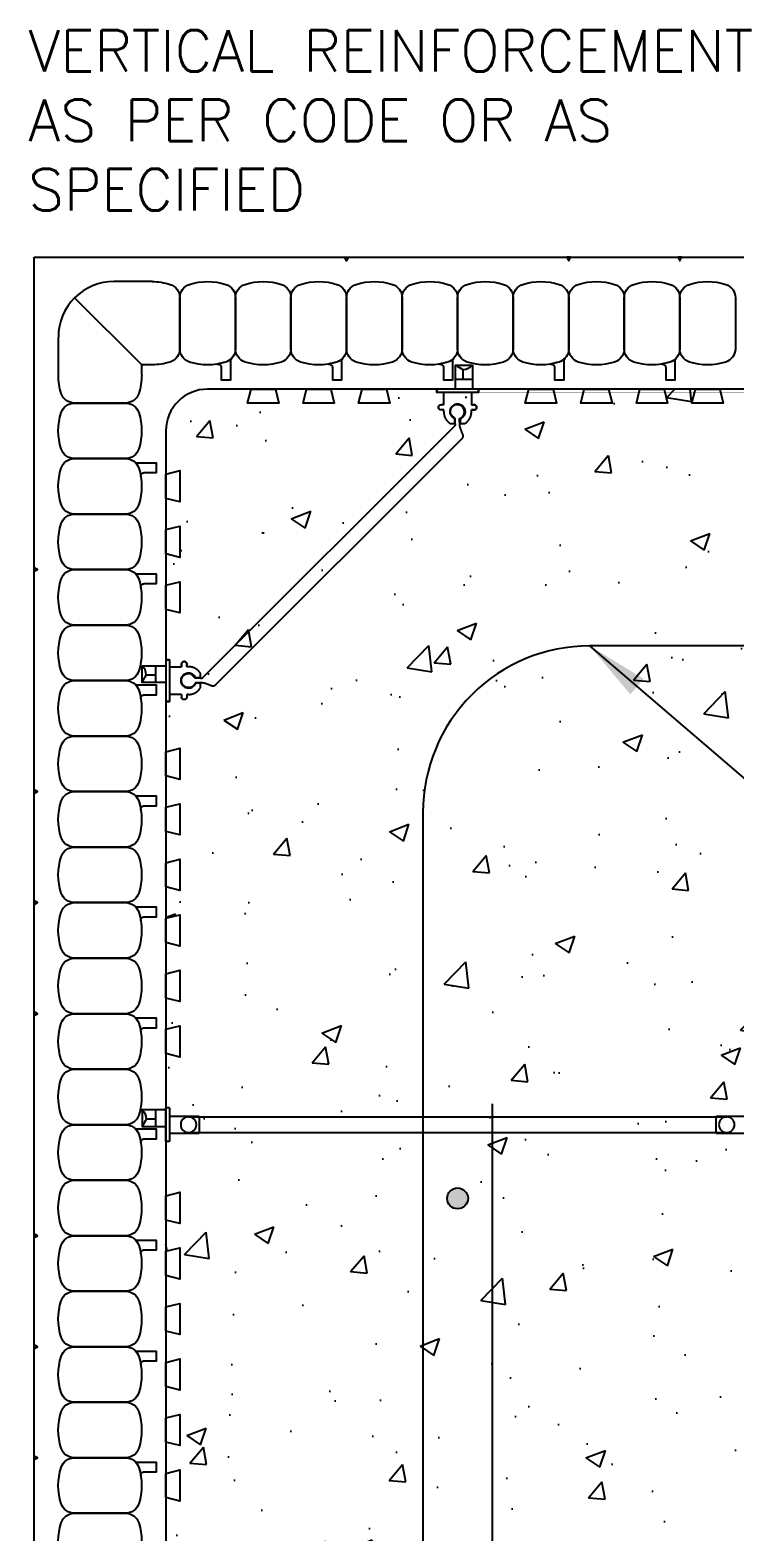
# Model space of a CAD drawing. Header units: inches. Extents: x 176.4 to 214, y 121.7 to 178.9.
# Drawn here: x 177.32 to 190.01, y 151.86 to 178.92 of the extents above; entities that cross this region are included whole.
import ezdxf

# ---------------------------------------------------------------- set-up
doc = ezdxf.new("R2010")
doc.units = ezdxf.units.IN
doc.header["$MEASUREMENT"] = 0
for name, color, linetype in [('HATCH', 12, 'Continuous'), ('line25', 2, 'Continuous'), ('LINE3', 3, 'Continuous'), ('LINE50', 5, 'Continuous'), ('LINE9', 9, 'Continuous'), ('TEXT', 4, 'Continuous')]:
    doc.layers.add(name, color=color, linetype=linetype)
doc.styles.add('DIM', font='romans.shx', dxfattribs={"width": 0.7})
doc.styles.add('ROMANS', font='romans.shx', dxfattribs={"height": 0.75})
doc.dimstyles.new('ext_12', dxfattribs={"dimscale": 12, "dimtxt": 0.09375, "dimasz": 0.09375, "dimexe": 0.09375, "dimexo": 0.0625, "dimgap": 0.0625, "dimtad": 1, "dimdec": 1, "dimzin": 3, "dimdsep": 46, "dimlunit": 4, "dimtxsty": 'DIM', "dimcen": 0.09, "dimdle": 0.09375, "dimclrt": 4, "dimadec": 0, "dimazin": 0, "dimtfac": 1, "dimtdec": 1, "dimtmove": 2, "dimatfit": 3, "dimfxl": 0, "dimfrac": 2, "dimtolj": 1, "dimtzin": 0, "dimarcsym": 0})

# ---------------------------------------------------------------- blocks, each defined once
blk = doc.blocks.new('WEB_CENTRE_TOP_10')
for p, q in [((-0.141, 9.688), (-0.141, 0)), ((0.141, 9.688), (0.141, 0))]:
    blk.add_line(p, q)
for centre in [(0, 9.688), (0, 0)]:
    blk.add_circle(centre, 0.141)
blk = doc.blocks.new('FS')
for p, q in [((-0.344, 0.375), (-0.344, -0.375)), ((-0.125, -0.25), (-0.344, -0.25))]:
    blk.add_line(p, q)
at = {"color": 12}
blk.add_line((-0.587, -0.035), (-0.587, 0.268), dxfattribs=at)
blk.add_lwpolyline([(-0.837, 0.268), (-0.406, 0.268), (-0.406, -0.035), (-0.837, -0.035)], close=True)
for centre, radius, start, end in [((-1.011, 0.089), 0.25, 2.6078, 45.6899), ((-2.047, 0.723), 1.428, 327.936, 334.1534)]:
    blk.add_arc(centre, radius, start, end, dxfattribs=at)
for points, degree in [([(-0.399, 0.375), (-0.401, 0.375), (-0.404, 0.375), (-0.406, 0.375)], 3), ([(-0.344, 0.375), (-0.344, 0.375), (-0.355, 0.375), (-0.385, 0.375), (-0.399, 0.375)], 3), ([(-0.125, 0.25), (-0.125, 0.297)], 1), ([(-0.125, 0.297), (-0.125, 0.25)], 1), ([(-0.078, 0.343), (-0.078, 0.343), (-0.079, 0.343), (-0.079, 0.343)], 3), ([(-0.077, 0.343), (-0.077, 0.343), (-0.077, 0.343), (-0.078, 0.343)], 3), ([(-0.031, 0.297), (-0.031, 0.25)], 1), ([(-0.031, 0.25), (-0.031, 0.297)], 1), ([(-0.344, 0.25), (-0.125, 0.25)], 1), ([(0.126, 0.049), (0.115, 0.077), (0.071, 0.128), (-0.027, 0.144), (-0.113, 0.093), (-0.146, 0), (-0.113, -0.093), (-0.027, -0.144), (0.071, -0.128), (0.115, -0.077), (0.126, -0.049)], 3), ([(0, 0.25), (-0.031, 0.25)], 1), ([(0, 0.25), (0, 0.25)], 1), ([(0, 0.25), (0, 0.25)], 1), ([(0, 0.25), (0, 0.25)], 1), ([(0, 0.25), (0, 0.25)], 1), ([(0, 0.25), (0, 0.25)], 1), ([(0, 0.25), (0, 0.25)], 1), ([(0, 0.25), (0, 0.25)], 1), ([(0, 0.25), (0, 0.25)], 1), ([(0, 0.25), (0, 0.25)], 1), ([(0, 0.25), (0, 0.25)], 1), ([(0, 0.25), (0, 0.25)], 1), ([(0.126, 0.049), (0.126, 0.049)], 1), ([(0.126, 0.049), (0.126, 0.049)], 1), ([(0.126, 0.049), (0.126, 0.049)], 1), ([(0.126, 0.049), (0.126, 0.049)], 1), ([(0.198, 0.049), (0.174, 0.049), (0.15, 0.049), (0.126, 0.049)], 3), ([(0.126, 0.049), (0.198, 0.049)], 1), ([(0.213, 0.052), (0.208, 0.05), (0.203, 0.049), (0.198, 0.049)], 3), ([(0.198, 0.049), (0.198, 0.049)], 1), ([(0.198, 0.049), (0.198, 0.049)], 1), ([(0.198, 0.049), (0.198, 0.049)], 1), ([(0.198, 0.049), (0.198, 0.049)], 1), ([(0.198, 0.049), (0.198, 0.049)], 1), ([(0.198, 0.049), (0.198, 0.049)], 1), ([(0.198, 0.049), (0.198, 0.049)], 1), ([(0.198, 0.049), (0.198, 0.049)], 1), ([(0.213, 0.131), (0.213, 0.131)], 1), ([(0.213, 0.131), (0.213, 0.131)], 1), ([(0.213, 0.131), (0.213, 0.131)], 1), ([(0.213, 0.131), (0.213, 0.131)], 1), ([(0.213, 0.052), (0.213, 0.131)], 1), ([(-0.125, -0.25), (-0.125, -0.297)], 1), ([(-0.031, -0.25), (-0.031, -0.297)], 1), ([(0, -0.25), (-0.031, -0.25)], 1), ([(0, -0.25), (0, -0.25)], 1), ([(0, -0.25), (0, -0.25)], 1), ([(0, -0.25), (0, -0.25)], 1), ([(0, -0.25), (0, -0.25)], 1), ([(0, -0.25), (0, -0.25)], 1), ([(0, -0.25), (0, -0.25)], 1), ([(0, -0.25), (0, -0.25)], 1), ([(0, -0.25), (0, -0.25)], 1), ([(0, -0.25), (0, -0.25)], 1), ([(0, -0.25), (0, -0.25)], 1), ([(0, -0.25), (0, -0.25)], 1), ([(0, -0.25), (0, -0.25)], 1), ([(0, -0.25), (0, -0.25)], 1), ([(0, -0.25), (0, -0.25)], 1), ([(0, -0.25), (0, -0.25)], 1), ([(0, -0.25), (0, -0.25)], 1), ([(0, -0.25), (0, -0.25)], 1), ([(0, -0.25), (0, -0.25)], 1), ([(0, -0.25), (0, -0.25)], 1), ([(0, -0.25), (0, -0.25)], 1), ([(0, -0.25), (0, -0.25)], 1), ([(0, -0.25), (0, -0.25)], 1), ([(0, -0.25), (0, -0.25)], 1), ([(0, -0.25), (0, -0.25)], 1), ([(0.126, -0.049), (0.126, -0.049)], 1), ([(0.126, -0.049), (0.126, -0.049)], 1), ([(0.126, -0.049), (0.126, -0.049)], 1), ([(0.126, -0.049), (0.126, -0.049)], 1), ([(0.126, -0.049), (0.126, -0.049)], 1), ([(0.126, -0.049), (0.126, -0.049)], 1), ([(0.126, -0.049), (0.126, -0.049)], 1), ([(0.126, -0.049), (0.126, -0.049)], 1), ([(0.126, -0.049), (0.126, -0.049)], 1), ([(0.126, -0.049), (0.126, -0.049)], 1), ([(0.198, -0.049), (0.126, -0.049)], 1), ([(0.198, -0.049), (0.198, -0.049)], 1), ([(0.198, -0.049), (0.203, -0.049), (0.208, -0.05), (0.213, -0.052)], 3), ([(0.198, -0.049), (0.198, -0.049)], 1), ([(0.198, -0.049), (0.198, -0.049)], 1), ([(0.198, -0.049), (0.198, -0.049)], 1), ([(0.213, -0.131), (0.213, -0.052)], 1), ([(0.213, -0.131), (0.213, -0.131)], 1), ([(0.213, -0.131), (0.213, -0.131)], 1), ([(0.213, -0.131), (0.213, -0.131)], 1), ([(0.213, -0.131), (0.213, -0.131)], 1), ([(-0.406, -0.375), (-0.404, -0.375), (-0.401, -0.375), (-0.399, -0.375)], 3), ([(-0.399, -0.375), (-0.385, -0.375), (-0.355, -0.375), (-0.344, -0.375), (-0.344, -0.375)], 3), ([(-0.079, -0.343), (-0.079, -0.343), (-0.078, -0.343), (-0.078, -0.343)], 3), ([(-0.078, -0.343), (-0.077, -0.343), (-0.077, -0.343), (-0.077, -0.343)], 3)]:
    blk.add_open_spline(points, degree=degree)
for points, weights in [([(-0.406, 0.375), (-0.402, 0.375), (-0.399, 0.375)], [0.950305488115, 0.972587069138, 1]), ([(-0.079, 0.343), (-0.125, 0.343), (-0.125, 0.297)], [1, 0.70710678, 1]), ([(-0.125, 0.297), (-0.125, 0.317), (-0.098, 0.343), (-0.079, 0.343)], [1, 0.85355339, 0.85355339, 1]), ([(-0.031, 0.297), (-0.031, 0.343), (-0.077, 0.343)], [1, 0.70710678, 1]), ([(-0.077, 0.343), (-0.058, 0.343), (-0.031, 0.317), (-0.031, 0.297)], [1, 0.85355339, 0.85355339, 1]), ([(0.213, 0.131), (0.14, 0.25), (0, 0.25)], [0.864651574428, 0.794674169686, 0.958404415195]), ([(0.198, 0.049), (0.206, 0.049), (0.213, 0.052)], [1, 0.89208144177, 0.836150253337]), ([(0, -0.25), (0.14, -0.25), (0.213, -0.131)], [0.958404415409, 0.794674173519, 0.864651571113]), ([(0.213, -0.052), (0.206, -0.049), (0.198, -0.049)], [0.83615024178, 0.892081430621, 1]), ([(-0.399, -0.375), (-0.402, -0.375), (-0.406, -0.375)], [1, 0.972587069138, 0.950305488115]), ([(-0.079, -0.343), (-0.098, -0.343), (-0.125, -0.317), (-0.125, -0.297)], [1, 0.85355339, 0.85355339, 1]), ([(-0.078, -0.343), (-0.079, -0.343), (-0.079, -0.343)], [1, 0.70710678, 1]), ([(-0.031, -0.297), (-0.031, -0.317), (-0.058, -0.343), (-0.077, -0.343)], [1, 0.85355339, 0.85355339, 1])]:
    blk.add_rational_spline(points, weights, degree=2)
for points, weights, knots in [([(-0.399, 0.375), (-0.376, 0.375), (-0.36, 0.375), (-0.344, 0.375), (-0.344, 0.375)], [0.868718859319, 0.861102739573, 1, 0.861102742958, 0.868718858948], [0, 0, 0, 0.5, 0.5, 1, 1, 1]), ([(0.126, -0.049), (0.066, -0.203), (-0.073, -0.113), (-0.249, 0), (-0.073, 0.113), (0.066, 0.203), (0.126, 0.049)], [0.899508922286, 0.599718215298, 1, 0.54226024, 1, 0.599718224335, 0.899508908749], [0, 0, 0, 0.318112, 0.318112, 0.681888, 0.681888, 1, 1, 1]), ([(-0.344, -0.375), (-0.344, -0.375), (-0.36, -0.375), (-0.376, -0.375), (-0.399, -0.375)], [0.868718858569, 0.861102746415, 1, 0.861102734288, 0.868718859898], [0, 0, 0, 0.5, 0.5, 1, 1, 1])]:
    blk.add_rational_spline(points, weights, degree=2, knots=knots)
blk.add_open_spline([(-0.587, 0.1), (-0.762, 0.1)], degree=1, dxfattribs=at)
blk = doc.blocks.new('FSP')
for p, q in [((-0.156, 0.19, 0.274), (-0.156, -0.344, 0.274)), ((0.156, 0.19, 0.274), (-0.156, 0.19, 0.274)), ((0.156, -0.344, 0.274), (0.156, 0.19, 0.274)), ((0.305, -0.344, 0.274), (-0.305, -0.344, 0.274)), ((-0.305, -0.344, 0.274), (-0.305, -0.406, 0.274)), ((-0.305, -0.406, 0.274), (0.305, -0.406, 0.274)), ((0.305, -0.344, 0.274), (0.305, -0.406, 0.274))]:
    blk.add_line(p, q)
at = {"color": 12}
for p, q in [((-0.035, -0.587), (0.268, -0.587)), ((0.1, -0.587), (0.1, -0.762))]:
    blk.add_line(p, q, dxfattribs=at)
blk.add_lwpolyline([(-0.035, -0.406), (0.268, -0.406), (0.268, -0.837), (-0.035, -0.837)], close=True)
for centre, radius, start, end in [((0.723, -2.047), 1.428, 115.8466, 122.064), ((0.089, -1.011), 0.25, 44.3101, 87.3922)]:
    blk.add_arc(centre, radius, start, end, dxfattribs=at)

msp = doc.modelspace()

# ---------------------------------------------------------------- hatches: boundary and pattern name
at = {"layer": 'HATCH'}
h = msp.add_hatch(dxfattribs=at)
h.set_pattern_fill('AR-CONC', color=256, scale=0.5, style=0)
h.set_pattern_definition([(50, (3.179, -34.923), (3.5863, -0.31376), [0.375, -4.125]), (355, (3.179, -34.923), (-0.693757, 3.76096), [0.3, -3.3]), (100.4514, (3.478, -34.949), (2.892547, 3.447198), [0.3187, -3.50571]), (46.1842, (3.179, -33.923), (5.336205, -0.827595), [0.5625, -6.1875]), (96.6356, (3.6237, -33.992), (4.67331, 4.87059), [0.47805, -5.258565]), (351.1842, (3.179, -33.923), (4.67331, 4.87059), [0.45, -4.95]), (21, (3.679, -34.173), (2.984535, -2.013094), [0.375, -4.125]), (326, (3.679, -34.173), (1.216577, 3.62575), [0.3, -3.3]), (71.4514, (3.9278, -34.3408), (4.201113, 1.612652), [0.3187, -3.50571]), (37.5, (3.179, -34.923), (0.060799, 1.664469), [0, -3.26, 0, -3.35, 0, -3.3125]), (7.5, (3.179, -34.923), (1.315348, 1.972059), [0, -1.91, 0, -3.185, 0, -1.2625]), (327.5, (2.064, -34.923), (2.669112, -0.1127744), [0, -1.25, 0, -3.9, 0, -5.175]), (317.5, (1.564, -34.923), (2.91593, 0.500525), [0, -1.625, 0, -2.59, 0, -3.675])])
h.paths.add_polyline_path([(213.021, 172.451), (212.74, 172.451), (212.802, 172.201), (212.24, 172.201), (212.302, 172.451), (211.74, 172.451), (211.802, 172.201), (211.24, 172.201), (211.302, 172.451), (210.74, 172.451), (210.802, 172.201), (210.24, 172.201), (210.302, 172.451), (207.74, 172.451), (207.802, 172.201), (207.24, 172.201), (207.302, 172.451), (206.74, 172.451), (206.802, 172.201), (206.24, 172.201), (206.302, 172.451), (205.74, 172.451), (205.802, 172.201), (205.24, 172.201), (205.302, 172.451), (204.74, 172.451), (204.802, 172.201), (204.24, 172.201), (204.302, 172.451), (203.74, 172.451), (203.802, 172.201), (203.24, 172.201), (203.302, 172.451), (202.74, 172.451), (202.802, 172.201), (202.24, 172.201), (202.302, 172.451), (199.74, 172.451), (199.802, 172.201), (199.24, 172.201), (199.302, 172.451), (198.74, 172.451), (198.802, 172.201), (198.24, 172.201), (198.302, 172.451), (197.74, 172.451), (197.802, 172.201), (197.24, 172.201), (197.302, 172.451), (197.021, 172.451), (196.74, 172.451), (196.802, 172.201), (196.24, 172.201), (196.302, 172.451), (195.74, 172.451), (195.802, 172.201), (195.24, 172.201), (195.302, 172.451), (194.74, 172.451), (194.802, 172.201), (194.24, 172.201), (194.302, 172.451), (191.74, 172.451), (191.802, 172.201), (191.24, 172.201), (191.302, 172.451), (190.74, 172.451), (190.802, 172.201), (190.24, 172.201), (190.302, 172.451), (189.74, 172.451), (189.802, 172.201), (189.24, 172.201), (189.302, 172.451), (188.74, 172.451), (188.802, 172.201), (188.24, 172.201), (188.302, 172.451), (187.74, 172.451), (187.802, 172.201), (187.24, 172.201), (187.302, 172.451), (186.74, 172.451), (186.802, 172.201), (186.24, 172.201), (186.302, 172.451), (183.74, 172.451), (183.802, 172.201), (183.24, 172.201), (183.302, 172.451), (182.74, 172.451), (182.802, 172.201), (182.24, 172.201), (182.302, 172.451), (181.74, 172.451), (181.802, 172.201), (181.24, 172.201), (181.302, 172.451), (180.521, 172.451, 0.414214), (179.771, 171.701), (179.771, 170.92), (180.021, 170.983), (180.021, 170.42), (179.771, 170.483), (179.771, 169.92), (180.021, 169.983), (180.021, 169.42), (179.771, 169.483), (179.771, 168.92), (180.021, 168.983), (180.021, 168.42), (179.771, 168.483), (179.771, 165.92), (180.021, 165.983), (180.021, 165.42), (179.771, 165.483), (179.771, 164.92), (180.021, 164.983), (180.021, 164.42), (179.771, 164.483), (179.771, 163.92), (180.021, 163.983), (180.021, 163.42), (179.771, 163.483), (179.771, 162.92), (180.021, 162.983), (180.021, 162.42), (179.771, 162.483), (179.771, 161.92), (180.021, 161.983), (180.021, 161.42), (179.771, 161.483), (179.771, 160.92), (180.021, 160.983), (180.021, 160.42), (179.771, 160.483), (179.771, 157.92), (180.021, 157.983), (180.021, 157.42), (179.771, 157.483), (179.771, 156.92), (180.021, 156.983), (180.021, 156.42), (179.771, 156.483), (179.771, 155.92), (180.021, 155.983), (180.021, 155.42), (179.771, 155.483), (179.771, 154.92), (180.021, 154.983), (180.021, 154.42), (179.771, 154.483), (179.771, 153.92), (180.021, 153.983), (180.021, 153.42), (179.771, 153.483), (179.771, 152.92), (180.021, 152.983), (180.021, 152.42), (179.771, 152.483), (179.771, 149.92), (180.021, 149.983), (180.021, 149.42), (179.771, 149.483), (179.771, 148.92), (180.021, 148.983), (180.021, 148.42), (179.771, 148.483), (179.771, 147.92), (180.021, 147.983), (180.021, 147.42), (179.771, 147.483), (179.771, 146.92), (180.021, 146.983), (180.021, 146.42), (179.771, 146.483), (179.771, 145.92), (180.021, 145.983), (180.021, 145.42), (179.771, 145.483), (179.771, 144.92), (180.021, 144.983), (180.021, 144.42), (179.771, 144.483), (179.771, 141.92), (180.021, 141.983), (180.021, 141.42), (179.771, 141.483), (179.771, 140.92), (180.021, 140.983), (180.021, 140.42), (179.771, 140.483), (179.771, 139.92), (180.021, 139.983), (180.021, 139.42), (179.771, 139.483), (179.771, 139.201), (179.771, 138.92), (180.021, 138.983), (180.021, 138.42), (179.771, 138.483), (179.771, 137.92), (180.021, 137.983), (180.021, 137.42), (179.771, 137.483), (179.771, 136.92), (180.021, 136.983), (180.021, 136.42), (179.771, 136.483), (179.771, 133.92), (180.021, 133.983), (180.021, 133.42), (179.771, 133.483), (179.771, 132.92), (180.021, 132.983), (180.021, 132.42), (179.771, 132.483), (179.771, 131.92), (180.021, 131.983), (180.021, 131.42), (179.771, 131.483), (179.771, 131.201), (190.271, 131.201), (190.271, 131.483), (190.021, 131.42), (190.021, 131.983), (190.271, 131.92), (190.271, 132.483), (190.021, 132.42), (190.021, 132.983), (190.271, 132.92), (190.271, 133.483), (190.021, 133.42), (190.021, 133.983), (190.271, 133.92), (190.271, 136.483), (190.021, 136.42), (190.021, 136.983), (190.271, 136.92), (190.271, 137.483), (190.021, 137.42), (190.021, 137.983), (190.271, 137.92), (190.271, 138.483), (190.021, 138.42), (190.021, 138.983), (190.271, 138.92), (190.271, 139.201), (190.271, 139.483), (190.021, 139.42), (190.021, 139.983), (190.271, 139.92), (190.271, 140.483), (190.021, 140.42), (190.021, 140.983), (190.271, 140.92), (190.271, 141.483), (190.021, 141.42), (190.021, 141.983), (190.271, 141.92), (190.271, 144.483), (190.021, 144.42), (190.021, 144.983), (190.271, 144.92), (190.271, 145.483), (190.021, 145.42), (190.021, 145.983), (190.271, 145.92), (190.271, 146.483), (190.021, 146.42), (190.021, 146.983), (190.271, 146.92), (190.271, 147.483), (190.021, 147.42), (190.021, 147.983), (190.271, 147.92), (190.271, 148.483), (190.021, 148.42), (190.021, 148.983), (190.271, 148.92), (190.271, 149.483), (190.021, 149.42), (190.021, 149.983), (190.271, 149.92), (190.271, 152.483), (190.021, 152.42), (190.021, 152.983), (190.271, 152.92), (190.271, 153.483), (190.021, 153.42), (190.021, 153.983), (190.271, 153.92), (190.271, 154.483), (190.021, 154.42), (190.021, 154.983), (190.271, 154.92), (190.271, 155.483), (190.021, 155.42), (190.021, 155.983), (190.271, 155.92), (190.271, 156.483), (190.021, 156.42), (190.021, 156.983), (190.271, 156.92), (190.271, 157.483), (190.021, 157.42), (190.021, 157.983), (190.271, 157.92), (190.271, 160.701, -0.414214), (191.521, 161.951), (194.302, 161.951), (194.24, 162.201), (194.802, 162.201), (194.74, 161.951), (195.302, 161.951), (195.24, 162.201), (195.802, 162.201), (195.74, 161.951), (196.302, 161.951), (196.24, 162.201), (196.802, 162.201), (196.74, 161.951), (197.021, 161.951), (197.302, 161.951), (197.24, 162.201), (197.802, 162.201), (197.74, 161.951), (198.302, 161.951), (198.24, 162.201), (198.802, 162.201), (198.74, 161.951), (199.302, 161.951), (199.24, 162.201), (199.802, 162.201), (199.74, 161.951), (202.302, 161.951), (202.24, 162.201), (202.802, 162.201), (202.74, 161.951), (203.302, 161.951), (203.24, 162.201), (203.802, 162.201), (203.74, 161.951), (204.302, 161.951), (204.24, 162.201), (204.802, 162.201), (204.74, 161.951), (205.302, 161.951), (205.24, 162.201), (205.802, 162.201), (205.74, 161.951), (206.302, 161.951), (206.24, 162.201), (206.802, 162.201), (206.74, 161.951), (207.302, 161.951), (207.24, 162.201), (207.802, 162.201), (207.74, 161.951), (210.302, 161.951), (210.24, 162.201), (210.802, 162.201), (210.74, 161.951), (211.302, 161.951), (211.24, 162.201), (211.802, 162.201), (211.74, 161.951), (212.302, 161.951), (212.24, 162.201), (212.802, 162.201), (212.74, 161.951), (213.021, 161.951)])
at = {"layer": 'LINE3'}
msp.add_hatch(color=256, dxfattribs=at).paths.add_polyline_path([(185.209, 157.873, 1), (184.834, 157.873, 1)])

# ---------------------------------------------------------------- linework, layer by layer
at = {"layer": 'line25'}
for p, q in [((197.021, 172.451), (180.521, 172.451)), ((179.771, 171.701), (179.771, 139.201))]:
    msp.add_line(p, q, dxfattribs=at)
for points in [[(181.74, 172.451), (181.802, 172.201), (181.24, 172.201), (181.302, 172.451)], [(182.74, 172.451), (182.802, 172.201), (182.24, 172.201), (182.302, 172.451)], [(183.74, 172.451), (183.802, 172.201), (183.24, 172.201), (183.302, 172.451)], [(186.74, 172.451), (186.802, 172.201), (186.24, 172.201), (186.302, 172.451)], [(187.74, 172.451), (187.802, 172.201), (187.24, 172.201), (187.302, 172.451)], [(188.74, 172.451), (188.802, 172.201), (188.24, 172.201), (188.302, 172.451)], [(189.74, 172.451), (189.802, 172.201), (189.24, 172.201), (189.302, 172.451)], [(179.771, 170.92), (180.021, 170.983), (180.021, 170.42), (179.771, 170.483)], [(179.771, 169.92), (180.021, 169.983), (180.021, 169.42), (179.771, 169.483)], [(179.771, 168.92), (180.021, 168.983), (180.021, 168.42), (179.771, 168.483)], [(179.771, 165.92), (180.021, 165.983), (180.021, 165.42), (179.771, 165.483)], [(179.771, 164.92), (180.021, 164.983), (180.021, 164.42), (179.771, 164.483)], [(179.771, 163.92), (180.021, 163.983), (180.021, 163.42), (179.771, 163.483)], [(179.771, 162.92), (180.021, 162.983), (180.021, 162.42), (179.771, 162.483)], [(179.771, 161.92), (180.021, 161.983), (180.021, 161.42), (179.771, 161.483)], [(179.771, 160.92), (180.021, 160.983), (180.021, 160.42), (179.771, 160.483)], [(179.771, 157.92), (180.021, 157.983), (180.021, 157.42), (179.771, 157.483)], [(179.771, 156.92), (180.021, 156.983), (180.021, 156.42), (179.771, 156.483)], [(179.771, 155.92), (180.021, 155.983), (180.021, 155.42), (179.771, 155.483)], [(179.771, 154.92), (180.021, 154.983), (180.021, 154.42), (179.771, 154.483)], [(179.771, 153.92), (180.021, 153.983), (180.021, 153.42), (179.771, 153.483)], [(179.771, 152.92), (180.021, 152.983), (180.021, 152.42), (179.771, 152.483)]]:
    msp.add_lwpolyline(points, close=True, dxfattribs=at)
msp.add_arc((180.521, 171.701), 0.75, 90, 180, dxfattribs=at)
at = {"layer": 'LINE3'}
msp.add_line((185.645, 159.576), (185.645, 130.825), dxfattribs=at)
msp.add_lwpolyline([(211.673, 167.826), (187.398, 167.826, 0.414214), (184.398, 164.826), (184.398, 139.576)], format="xyb", dxfattribs=at)
msp.add_circle((185.021, 157.873), 0.188, dxfattribs=at)
at = {"layer": 'LINE50'}
for p, q in [((177.396, 174.826), (197.021, 174.826)), ((177.396, 139.201), (177.396, 174.826))]:
    msp.add_line(p, q, dxfattribs=at)
at = {"layer": 'LINE9'}
for p, q in [((179.521, 174.389), (178.834, 174.389)), ((179.334, 172.889), (178.127, 174.096)), ((177.834, 172.701), (177.834, 173.389)), ((179.521, 172.889), (179.334, 172.889)), ((179.334, 172.701), (179.334, 172.889)), ((184.961, 171.78), (180.443, 167.262)), ((180.665, 167.122), (185.103, 171.56))]:
    msp.add_line(p, q, dxfattribs=at)
for points in [[(183.053, 174.826), (183.021, 174.762), (182.99, 174.826)], [(186.99, 174.826), (187.021, 174.762), (187.053, 174.826)], [(188.99, 174.826), (189.021, 174.762), (189.053, 174.826)], [(177.396, 169.17), (177.461, 169.201), (177.396, 169.233)], [(177.396, 165.17), (177.461, 165.201), (177.396, 165.233)], [(177.396, 163.17), (177.461, 163.201), (177.396, 163.233)], [(177.396, 161.17), (177.461, 161.201), (177.396, 161.233)], [(177.396, 157.17), (177.461, 157.201), (177.396, 157.233)], [(177.396, 155.17), (177.461, 155.201), (177.396, 155.233)], [(177.396, 153.17), (177.461, 153.201), (177.396, 153.233)]]:
    msp.add_lwpolyline(points, close=True, dxfattribs=at)
for points in [[(179.521, 174.389, -0.078351), (179.848, 174.337, -0.325305), (180.021, 174.099), (180.021, 173.178, -0.325305), (179.848, 172.94, -0.157671)], [(179.848, 172.94, -0.078351), (179.521, 172.889, -0.325305)], [(179.334, 172.701, -0.078351), (179.282, 172.374, -0.325305), (179.044, 172.201), (178.123, 172.201, -0.325305), (177.885, 172.374, -0.078351), (177.834, 172.701, -0.325305)]]:
    msp.add_lwpolyline(points, format="xyb", dxfattribs=at)
for points in [[(180.848, 172.94, -0.157671), (180.194, 172.94, -0.325305), (180.021, 173.178), (180.021, 174.099, -0.325305), (180.194, 174.337, -0.157671), (180.848, 174.337, -0.325305), (181.021, 174.099), (181.021, 173.178, -0.325305)], [(181.848, 172.94, -0.157671), (181.194, 172.94, -0.325305), (181.021, 173.178), (181.021, 174.099, -0.325305), (181.194, 174.337, -0.157671), (181.848, 174.337, -0.325305), (182.021, 174.099), (182.021, 173.178, -0.325305)], [(182.848, 172.94, -0.157671), (182.194, 172.94, -0.325305), (182.021, 173.178), (182.021, 174.099, -0.325305), (182.194, 174.337, -0.157671), (182.848, 174.337, -0.325305), (183.021, 174.099), (183.021, 173.178, -0.325305)], [(183.848, 172.94, -0.157671), (183.194, 172.94, -0.325305), (183.021, 173.178), (183.021, 174.099, -0.325305), (183.194, 174.337, -0.157671), (183.848, 174.337, -0.325305), (184.021, 174.099), (184.021, 173.178, -0.325305)], [(184.848, 172.94, -0.157671), (184.194, 172.94, -0.325305), (184.021, 173.178), (184.021, 174.099, -0.325305), (184.194, 174.337, -0.157671), (184.848, 174.337, -0.325305), (185.021, 174.099), (185.021, 173.178, -0.325305)], [(185.848, 172.94, -0.157671), (185.194, 172.94, -0.325305), (185.021, 173.178), (185.021, 174.099, -0.325305), (185.194, 174.337, -0.157671), (185.848, 174.337, -0.325305), (186.021, 174.099), (186.021, 173.178, -0.325305)], [(186.848, 172.94, -0.157671), (186.194, 172.94, -0.325305), (186.021, 173.178), (186.021, 174.099, -0.325305), (186.194, 174.337, -0.157671), (186.848, 174.337, -0.325305), (187.021, 174.099), (187.021, 173.178, -0.325305)], [(187.848, 172.94, -0.157671), (187.194, 172.94, -0.325305), (187.021, 173.178), (187.021, 174.099, -0.325305), (187.194, 174.337, -0.157671), (187.848, 174.337, -0.325305), (188.021, 174.099), (188.021, 173.178, -0.325305)], [(188.848, 172.94, -0.157671), (188.194, 172.94, -0.325305), (188.021, 173.178), (188.021, 174.099, -0.325305), (188.194, 174.337, -0.157671), (188.848, 174.337, -0.325305), (189.021, 174.099), (189.021, 173.178, -0.325305)], [(189.848, 172.94, -0.157671), (189.194, 172.94, -0.325305), (189.021, 173.178), (189.021, 174.099, -0.325305), (189.194, 174.337, -0.157671), (189.848, 174.337, -0.325305), (190.021, 174.099), (190.021, 173.178, -0.325305)], [(180.848, 172.94, -0.037267), (180.695, 172.903, -0.463036), (180.767, 172.841), (180.767, 172.62), (180.938, 172.62), (180.938, 172.966, -0.189002), (180.955, 173.008, -0.128407)], [(182.848, 172.94, -0.037267), (182.695, 172.903, -0.463036), (182.767, 172.841), (182.767, 172.62), (182.938, 172.62), (182.938, 172.966, -0.189002), (182.955, 173.008, -0.128407)], [(184.848, 172.94, -0.037267), (184.695, 172.903, -0.463036), (184.767, 172.841), (184.767, 172.62), (184.938, 172.62), (184.938, 172.966, -0.189002), (184.955, 173.008, -0.128407)], [(186.848, 172.94, -0.037267), (186.695, 172.903, -0.463036), (186.767, 172.841), (186.767, 172.62), (186.938, 172.62), (186.938, 172.966, -0.189002), (186.955, 173.008, -0.128407)], [(188.848, 172.94, -0.037267), (188.695, 172.903, -0.463036), (188.767, 172.841), (188.767, 172.62), (188.938, 172.62), (188.938, 172.966, -0.189002), (188.955, 173.008, -0.128407)], [(179.282, 172.028, -0.157671), (179.282, 171.374, -0.325305), (179.044, 171.201), (178.123, 171.201, -0.325305), (177.885, 171.374, -0.157671), (177.885, 172.028, -0.325305), (178.123, 172.201), (179.044, 172.201, -0.325305)], [(179.282, 171.028, -0.157671), (179.282, 170.374, -0.325305), (179.044, 170.201), (178.123, 170.201, -0.325305), (177.885, 170.374, -0.157671), (177.885, 171.028, -0.325305), (178.123, 171.201), (179.044, 171.201, -0.325305)], [(179.282, 171.028, -0.037267), (179.32, 170.875, -0.463036), (179.381, 170.947), (179.603, 170.947), (179.603, 171.118), (179.257, 171.118, -0.189002), (179.214, 171.135, -0.128407)], [(179.282, 170.028, -0.157671), (179.282, 169.374, -0.325305), (179.044, 169.201), (178.123, 169.201, -0.325305), (177.885, 169.374, -0.157671), (177.885, 170.028, -0.325305), (178.123, 170.201), (179.044, 170.201, -0.325305)], [(179.282, 169.028, -0.157671), (179.282, 168.374, -0.325305), (179.044, 168.201), (178.123, 168.201, -0.325305), (177.885, 168.374, -0.157671), (177.885, 169.028, -0.325305), (178.123, 169.201), (179.044, 169.201, -0.325305)], [(179.282, 169.028, -0.037267), (179.32, 168.875, -0.463036), (179.381, 168.947), (179.603, 168.947), (179.603, 169.118), (179.257, 169.118, -0.189002), (179.214, 169.135, -0.128407)], [(179.282, 168.028, -0.157671), (179.282, 167.374, -0.325305), (179.044, 167.201), (178.123, 167.201, -0.325305), (177.885, 167.374, -0.157671), (177.885, 168.028, -0.325305), (178.123, 168.201), (179.044, 168.201, -0.325305)], [(179.282, 167.028, -0.157671), (179.282, 166.374, -0.325305), (179.044, 166.201), (178.123, 166.201, -0.325305), (177.885, 166.374, -0.157671), (177.885, 167.028, -0.325305), (178.123, 167.201), (179.044, 167.201, -0.325305)], [(179.282, 167.028, -0.037267), (179.32, 166.875, -0.463036), (179.381, 166.947), (179.603, 166.947), (179.603, 167.118), (179.257, 167.118, -0.189002), (179.214, 167.135, -0.128407)], [(179.282, 166.028, -0.157671), (179.282, 165.374, -0.325305), (179.044, 165.201), (178.123, 165.201, -0.325305), (177.885, 165.374, -0.157671), (177.885, 166.028, -0.325305), (178.123, 166.201), (179.044, 166.201, -0.325305)], [(179.282, 165.028, -0.157671), (179.282, 164.374, -0.325305), (179.044, 164.201), (178.123, 164.201, -0.325305), (177.885, 164.374, -0.157671), (177.885, 165.028, -0.325305), (178.123, 165.201), (179.044, 165.201, -0.325305)], [(179.282, 165.028, -0.037267), (179.32, 164.875, -0.463036), (179.381, 164.947), (179.603, 164.947), (179.603, 165.118), (179.257, 165.118, -0.189002), (179.214, 165.135, -0.128407)], [(179.282, 164.028, -0.157671), (179.282, 163.374, -0.325305), (179.044, 163.201), (178.123, 163.201, -0.325305), (177.885, 163.374, -0.157671), (177.885, 164.028, -0.325305), (178.123, 164.201), (179.044, 164.201, -0.325305)], [(179.282, 163.028, -0.157671), (179.282, 162.374, -0.325305), (179.044, 162.201), (178.123, 162.201, -0.325305), (177.885, 162.374, -0.157671), (177.885, 163.028, -0.325305), (178.123, 163.201), (179.044, 163.201, -0.325305)], [(179.282, 163.028, -0.037267), (179.32, 162.875, -0.463036), (179.381, 162.947), (179.603, 162.947), (179.603, 163.118), (179.257, 163.118, -0.189002), (179.214, 163.135, -0.128407)], [(179.282, 162.028, -0.157671), (179.282, 161.374, -0.325305), (179.044, 161.201), (178.123, 161.201, -0.325305), (177.885, 161.374, -0.157671), (177.885, 162.028, -0.325305), (178.123, 162.201), (179.044, 162.201, -0.325305)], [(179.282, 161.028, -0.157671), (179.282, 160.374, -0.325305), (179.044, 160.201), (178.123, 160.201, -0.325305), (177.885, 160.374, -0.157671), (177.885, 161.028, -0.325305), (178.123, 161.201), (179.044, 161.201, -0.325305)], [(179.282, 161.028, -0.037267), (179.32, 160.875, -0.463036), (179.381, 160.947), (179.603, 160.947), (179.603, 161.118), (179.257, 161.118, -0.189002), (179.214, 161.135, -0.128407)], [(179.282, 160.028, -0.157671), (179.282, 159.374, -0.325305), (179.044, 159.201), (178.123, 159.201, -0.325305), (177.885, 159.374, -0.157671), (177.885, 160.028, -0.325305), (178.123, 160.201), (179.044, 160.201, -0.325305)], [(179.282, 159.028, -0.157671), (179.282, 158.374, -0.325305), (179.044, 158.201), (178.123, 158.201, -0.325305), (177.885, 158.374, -0.157671), (177.885, 159.028, -0.325305), (178.123, 159.201), (179.044, 159.201, -0.325305)], [(179.282, 159.028, -0.037267), (179.32, 158.875, -0.463036), (179.381, 158.947), (179.603, 158.947), (179.603, 159.118), (179.257, 159.118, -0.189002), (179.214, 159.135, -0.128407)], [(179.282, 158.028, -0.157671), (179.282, 157.374, -0.325305), (179.044, 157.201), (178.123, 157.201, -0.325305), (177.885, 157.374, -0.157671), (177.885, 158.028, -0.325305), (178.123, 158.201), (179.044, 158.201, -0.325305)], [(179.282, 157.028, -0.157671), (179.282, 156.374, -0.325305), (179.044, 156.201), (178.123, 156.201, -0.325305), (177.885, 156.374, -0.157671), (177.885, 157.028, -0.325305), (178.123, 157.201), (179.044, 157.201, -0.325305)], [(179.282, 157.028, -0.037267), (179.32, 156.875, -0.463036), (179.381, 156.947), (179.603, 156.947), (179.603, 157.118), (179.257, 157.118, -0.189002), (179.214, 157.135, -0.128407)], [(179.282, 156.028, -0.157671), (179.282, 155.374, -0.325305), (179.044, 155.201), (178.123, 155.201, -0.325305), (177.885, 155.374, -0.157671), (177.885, 156.028, -0.325305), (178.123, 156.201), (179.044, 156.201, -0.325305)], [(179.282, 155.028, -0.157671), (179.282, 154.374, -0.325305), (179.044, 154.201), (178.123, 154.201, -0.325305), (177.885, 154.374, -0.157671), (177.885, 155.028, -0.325305), (178.123, 155.201), (179.044, 155.201, -0.325305)], [(179.282, 155.028, -0.037267), (179.32, 154.875, -0.463036), (179.381, 154.947), (179.603, 154.947), (179.603, 155.118), (179.257, 155.118, -0.189002), (179.214, 155.135, -0.128407)], [(179.282, 154.028, -0.157671), (179.282, 153.374, -0.325305), (179.044, 153.201), (178.123, 153.201, -0.325305), (177.885, 153.374, -0.157671), (177.885, 154.028, -0.325305), (178.123, 154.201), (179.044, 154.201, -0.325305)], [(179.282, 153.028, -0.157671), (179.282, 152.374, -0.325305), (179.044, 152.201), (178.123, 152.201, -0.325305), (177.885, 152.374, -0.157671), (177.885, 153.028, -0.325305), (178.123, 153.201), (179.044, 153.201, -0.325305)], [(179.282, 153.028, -0.037267), (179.32, 152.875, -0.463036), (179.381, 152.947), (179.603, 152.947), (179.603, 153.118), (179.257, 153.118, -0.189002), (179.214, 153.135, -0.128407)], [(179.282, 152.028, -0.157671), (179.282, 151.374, -0.325305), (179.044, 151.201), (178.123, 151.201, -0.325305), (177.885, 151.374, -0.157671), (177.885, 152.028, -0.325305), (178.123, 152.201), (179.044, 152.201, -0.325305)]]:
    msp.add_lwpolyline(points, format="xyb", close=True, dxfattribs=at)
for start, end in [(90, 135), (135, 180)]:
    msp.add_arc((178.834, 173.389), 1, start, end, dxfattribs=at)
for points, weights, knots in [([(185.013, 172.171), (184.97, 172.171), (184.936, 172.144), (184.883, 172.103), (184.887, 172.037)], [0.807672219121, 0.851609193051, 1, 0.788403193892, 0.789193717395], [0, 0, 0, 0.412211, 0.412211, 1, 1, 1]), ([(185.057, 171.922), (185.177, 171.964), (185.136, 172.084), (185.106, 172.173), (185.013, 172.171)], [0.865796285334, 0.662111475882, 1, 0.726772356949, 0.807672219121], [0, 0, 0, 0.552904, 0.552904, 1, 1, 1]), ([(180.05, 167.202), (180.05, 167.245), (180.077, 167.279), (180.117, 167.332), (180.183, 167.33)], [0.807672219121, 0.851609193051, 1, 0.788403193892, 0.789193717395], [0, 0, 0, 0.412211, 0.412211, 1, 1, 1]), ([(180.3, 167.161), (180.26, 167.041), (180.139, 167.08), (180.05, 167.108), (180.05, 167.202)], [0.865796285334, 0.662111475882, 1, 0.726772356949, 0.807672219121], [0, 0, 0, 0.552904, 0.552904, 1, 1, 1])]:
    msp.add_rational_spline(points, weights, degree=2, knots=knots, dxfattribs=at)
for points, degree in [([(184.887, 172.037), (184.887, 172.031), (184.888, 172.02), (184.891, 172.008), (184.894, 172.001)], 3), ([(184.894, 172.001), (184.975, 171.921)], 1), ([(184.977, 171.826), (184.977, 171.818), (184.977, 171.81), (184.975, 171.921)], 3), ([(185.059, 171.826), (185.057, 171.922)], 1), ([(185.059, 171.826), (185.059, 171.826)], 1), ([(185.117, 171.631), (185.078, 171.731)], 1), ([(180.183, 167.33), (180.189, 167.33), (180.2, 167.329), (180.213, 167.326), (180.22, 167.323)], 3), ([(180.22, 167.323), (180.3, 167.243)], 1), ([(180.395, 167.243), (180.403, 167.243), (180.411, 167.243), (180.3, 167.243)], 3), ([(180.396, 167.161), (180.3, 167.161)], 1), ([(180.396, 167.161), (180.396, 167.161)], 1), ([(180.592, 167.105), (180.492, 167.143)], 1)]:
    msp.add_open_spline(points, degree=degree, dxfattribs=at)
for points, weights in [([(184.977, 171.822), (184.977, 171.798), (184.961, 171.78)], [0.902679143772, 0.833966776394, 0.90267912344]), ([(185.078, 171.731), (185.059, 171.777), (185.059, 171.826)], [0.938502606098, 0.922855783698, 0.938502606505]), ([(185.103, 171.56), (185.134, 171.591), (185.117, 171.631)], [0.870846035134, 0.730543020457, 0.870846063952]), ([(180.4, 167.243), (180.423, 167.243), (180.443, 167.262)], [0.902679143772, 0.833966776394, 0.90267912344]), ([(180.492, 167.143), (180.445, 167.161), (180.396, 167.161)], [0.938502606098, 0.922855783698, 0.938502606505]), ([(180.663, 167.12), (180.632, 167.089), (180.592, 167.105)], [0.870846035134, 0.730543020457, 0.870846063952])]:
    msp.add_rational_spline(points, weights, degree=2, dxfattribs=at)

# ---------------------------------------------------------------- block references
at = {"layer": 'LINE9', "rotation": 270}
msp.add_blockref('FS', (185.021, 172.045), dxfattribs=at)
at = {"layer": 'LINE9'}
msp.add_blockref('FS', (180.177, 167.201), dxfattribs=at)
at = {"layer": 'LINE9', "xscale": -1}
for name, p, rotation in [('FSP', (180.177, 159.201), 270), ('FSP', (189.865, 159.201), 90), ('WEB_CENTRE_TOP_10', (189.865, 159.201), 90)]:
    msp.add_blockref(name, p, dxfattribs=dict(at, rotation=rotation))

# ---------------------------------------------------------------- texts
at = {"layer": 'TEXT', "insert": (177.293, 177.295), "char_height": 0.75, "width": 15.79702, "attachment_point": 4, "style": 'ROMANS'}
msp.add_mtext('VERTICAL REINFORCEMENT AS PER CODE OR AS SPECIFIED', dxfattribs=at)

# ---------------------------------------------------------------- leaders
at = {"layer": 'TEXT'}
msp.add_leader([(187.398, 167.826), (198.944, 157.906), (202.143, 157.906)], dimstyle='ext_12', dxfattribs=at)

doc.saveas('drawing.dxf')
